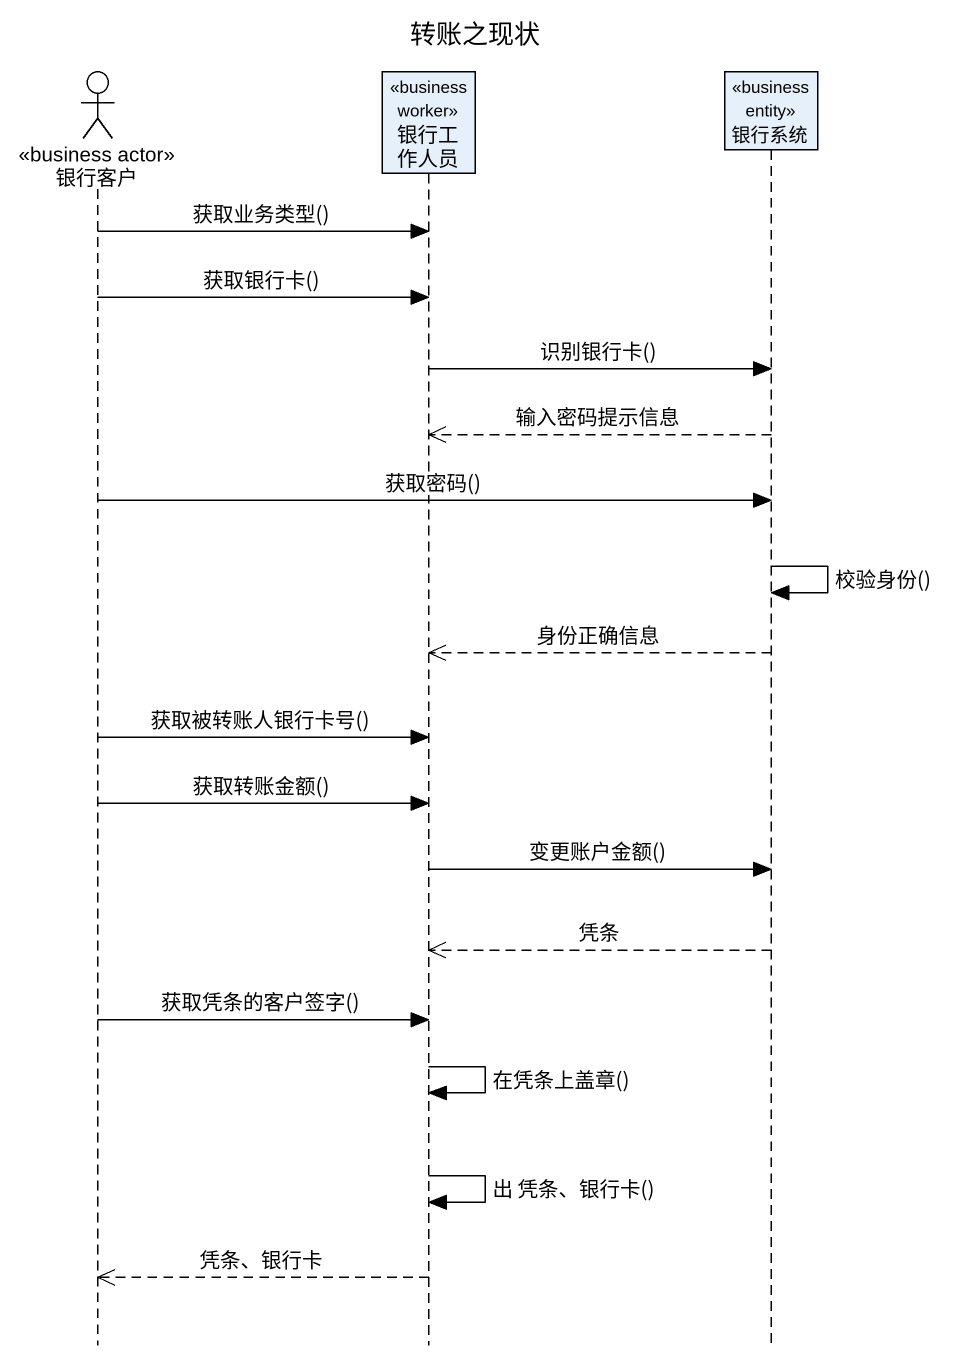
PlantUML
@startuml
title 转账之现状
hide footbox
actor 银行客户 <<business actor>>
participant 银行工作人员 <<business worker>>
participant 银行系统 <<business entity>>

银行客户 -> 银行工作人员 : 获取业务类型()
银行客户 -> 银行工作人员 : 获取银行卡()
银行工作人员 -> 银行系统 : 识别银行卡()
银行系统 -->> 银行工作人员 : 输入密码提示信息
银行客户 -> 银行系统 : 获取密码()
银行系统 -> 银行系统 : 校验身份()
银行系统 -->> 银行工作人员 : 身份正确信息
银行客户 -> 银行工作人员 : 获取被转账人银行卡号()
银行客户 -> 银行工作人员 : 获取转账金额()
银行工作人员 -> 银行系统 : 变更账户金额()
银行系统 -->> 银行工作人员 : 凭条
银行客户 -> 银行工作人员 : 获取凭条的客户签字()
银行工作人员 -> 银行工作人员 : 在凭条上盖章()
银行工作人员 -> 银行工作人员 : 出 凭条、银行卡()
银行工作人员 -->> 银行客户 : 凭条、银行卡
@enduml
